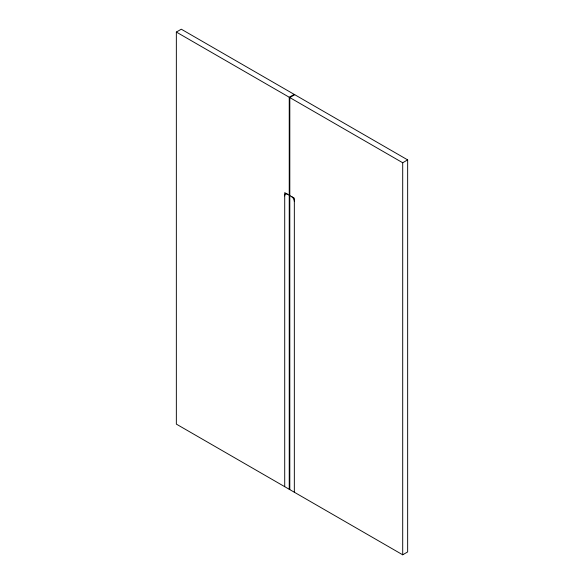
<?xml version="1.0" encoding="UTF-8"?>
<svg xmlns="http://www.w3.org/2000/svg" width="584" height="584" viewBox="0 0 584 584"><rect width="100%" height="100%" fill="white"/><g stroke="black" fill="none" stroke-linecap="round" stroke-linejoin="round"><path stroke-width="0.88" d="M176.346 32.062L181.296 29.2L407.654 159.885L407.654 551.938L402.704 554.8L176.346 424.115L176.346 32.062L402.704 162.746L407.654 159.885M294.19 94.382L289.241 97.236L289.241 489.297M294.759 94.703L289.81 97.564L289.81 489.618M289.241 195.253L284.715 192.64L284.715 486.684M289.81 195.582L294.336 198.195L294.336 492.232M402.704 162.746L402.704 554.8M284.715 195.903A4 2.307 60 0 1 287.547 194.275M291.504 196.56A4 2.307 60 0 1 294.336 201.458"/></g></svg>
